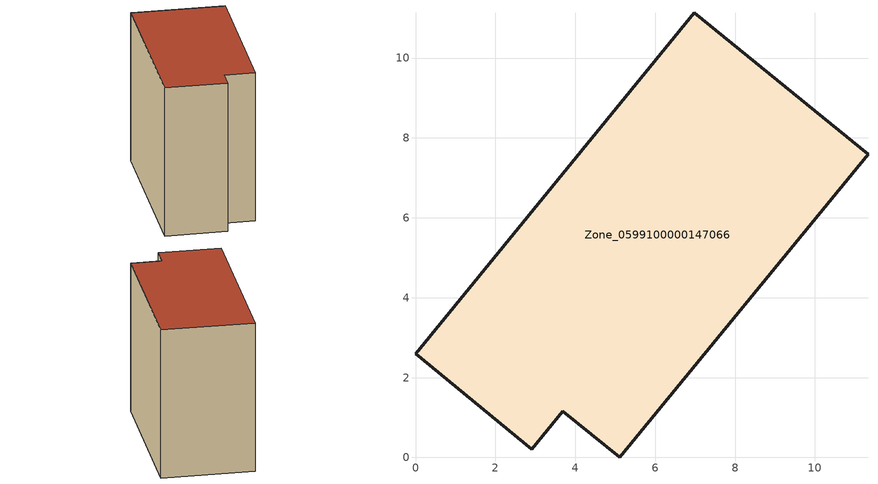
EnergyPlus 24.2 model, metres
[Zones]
Zone_0599100000147066
 floor ground (C_G): 3.69,1.16 2.91,0.21 0,2.59 6.98,11.14 11.33,7.59 5.12,0 z0
 wall outside (C_F): 6.98,11.14 0,2.59 2.91,0.21 3.69,1.16 5.12,0 11.33,7.59 6.98,11.14 z0:9.44
 roof outside (C_R): 5.12,0 11.33,7.59 6.98,11.14 0,2.59 2.91,0.21 3.69,1.16 z9.44
[BUILDING]
Pand.0599100000147066: North Axis=0; Terrain=City; Loads Convergence Tolerance Value=0.04; Temperature Convergence Tolerance Value=0.4; Solar Distribution=FullExterior; Maximum Number of Warmup Days=25; Minimum Number of Warmup Days=1
[Site:Location]
Rotterdam.The.Hague.AP_ZH_NLD Design_Conditions: Latitude=51.96; Longitude=4.45; Time Zone=1; Elevation=-4.5
[SITE:GROUNDTEMPERATURE:BUILDINGSURFACE]
18, 18, 18, 18, 18, 18, 18, 18, 18, 18, 18, 18
[MATERIAL] Thermal Absorptance=0.9; Solar Absorptance=0.7; Visible Absorptance=0.7
Name | Roughness | Thickness | Conductivity | Density | Specific Heat
G.TI.1946 | MediumSmooth | 0.15 | 1 | 540 | 1210
F.TI.1946 | Rough | 0.3 | 0.857143 | 1920 | 840
R.TI.1946 | MediumRough | 0.2 | 0.1 | 1500 | 1000
[CONSTRUCTION]
C_G: G.TI.1946
C_F: F.TI.1946
C_R: R.TI.1946
[ZONE]
Zone_0599100000147066: Type=1; Multiplier=1; Ceiling Height=Autocalculate; Volume=Autocalculate; Floor Area=autocalculate; Part of Total Floor Area=Yes
[ZONEINFILTRATION:DESIGNFLOWRATE]
Infil_Zone_0599100000147066: Zone or ZoneList or Space or SpaceList=Zone_0599100000147066; Schedule=AlwaysOn; Design Flow Rate Calculation Method=Flow/Area; Flow Rate per Floor Area=0.003; Constant Term Coefficient=1; Temperature Term Coefficient=0; Velocity Term Coefficient=0; Velocity Squared Term Coefficient=0
[HVACTEMPLATE:ZONE:IDEALLOADSAIRSYSTEM]
Zone_0599100000147066: Maximum Heating Supply Air Temperature=50; Minimum Cooling Supply Air Temperature=13; Maximum Heating Supply Air Humidity Ratio=0.0156; Minimum Cooling Supply Air Humidity Ratio=0.0077; Heating Limit=NoLimit; Cooling Limit=NoLimit; Dehumidification Control Type=ConstantSensibleHeatRatio; Cooling Sensible Heat Ratio=0.7; Dehumidification Setpoint=60; Humidification Control Type=None; Humidification Setpoint=30; Outdoor Air Method=None; Outdoor Air Flow Rate per Person=0.00944; Outdoor Air Flow Rate per Zone Floor Area=0; Outdoor Air Flow Rate per Zone=0; Demand Controlled Ventilation Type=None; Outdoor Air Economizer Type=NoEconomizer; Heat Recovery Type=None; Sensible Heat Recovery Effectiveness=0.7; Latent Heat Recovery Effectiveness=0.65
[ZONECONTROL:THERMOSTAT]
ThermostatControl_Zone_0599100000147066: Zone or ZoneList=Zone_0599100000147066; Control Type Schedule=DualSetpointControlType; Control 1=Thermostat_Zone_0599100000147066; Temperature Difference Between Cutout And Setpoint=0
[THERMOSTATSETPOINT:DUALSETPOINT]
Thermostat_Zone_0599100000147066: Heating Setpoint Temperature Schedule=HeatingSetpoint_Zone_0599100000147066; Cooling Setpoint Temperature Schedule=CoolingSetpoint_Zone_0599100000147066
[SCHEDULE:COMPACT]
HeatingSetpoint_Zone_0599100000147066: Through: 12/31, For: AllDays, Until: 24:00, 21
CoolingSetpoint_Zone_0599100000147066: Through: 12/31, For: AllDays, Until: 24:00, 24
DualSetpointControlType: Through: 12/31, For: AllDays, Until: 24:00, 4
AlwaysOn: Through: 12/31, For: AllDays, Until: 24:00, 1
